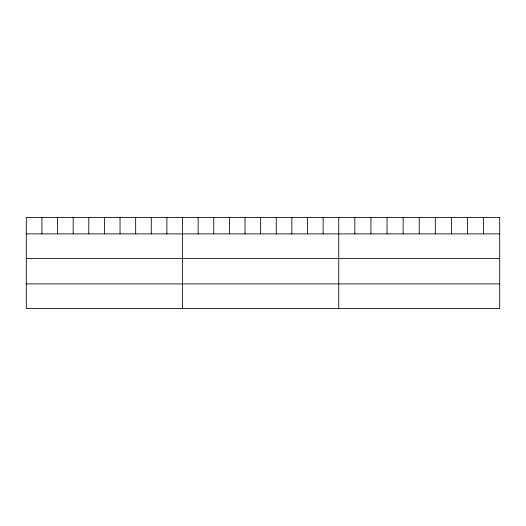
<?xml version="1.0" encoding="UTF-8"?>
<svg xmlns="http://www.w3.org/2000/svg" width="526" height="526" viewBox="0 0 526 526"><rect width="100%" height="100%" fill="white"/><g stroke="black" fill="none" stroke-linecap="round" stroke-linejoin="round"><path stroke-width="0.79" d="M26.3 233.886L499.7 233.886M26.3 258.516L499.7 258.516M26.3 283.895L499.7 283.895M483.604 217.475L483.604 233.886M467.509 217.475L467.509 233.886M451.413 217.475L451.413 233.886M435.318 217.475L435.318 233.886M419.222 217.475L419.222 233.886M403.126 217.475L403.126 233.886M387.031 217.475L387.031 233.886M370.935 217.475L370.935 233.886M354.84 217.475L354.84 233.886M338.744 217.475L338.744 308.525M323.122 217.475L323.122 233.886M307.5 217.475L307.5 233.886M291.877 217.475L291.877 233.886M276.255 217.475L276.255 233.886M260.633 217.475L260.633 233.886M245.011 217.475L245.011 233.886M229.389 217.475L229.389 233.886M213.766 217.475L213.766 233.886M198.144 217.475L198.144 233.886M182.522 217.475L182.522 308.525M166.9 217.475L166.9 233.886M151.278 217.475L151.278 233.886M135.655 217.475L135.655 233.886M120.033 217.475L120.033 233.886M104.411 217.475L104.411 233.886M88.789 217.475L88.789 233.886M73.167 217.475L73.167 233.886M57.544 217.475L57.544 233.886M41.922 217.475L41.922 233.886M499.7 217.475L26.3 217.475L26.3 308.525L499.7 308.525L499.7 217.475"/></g></svg>
